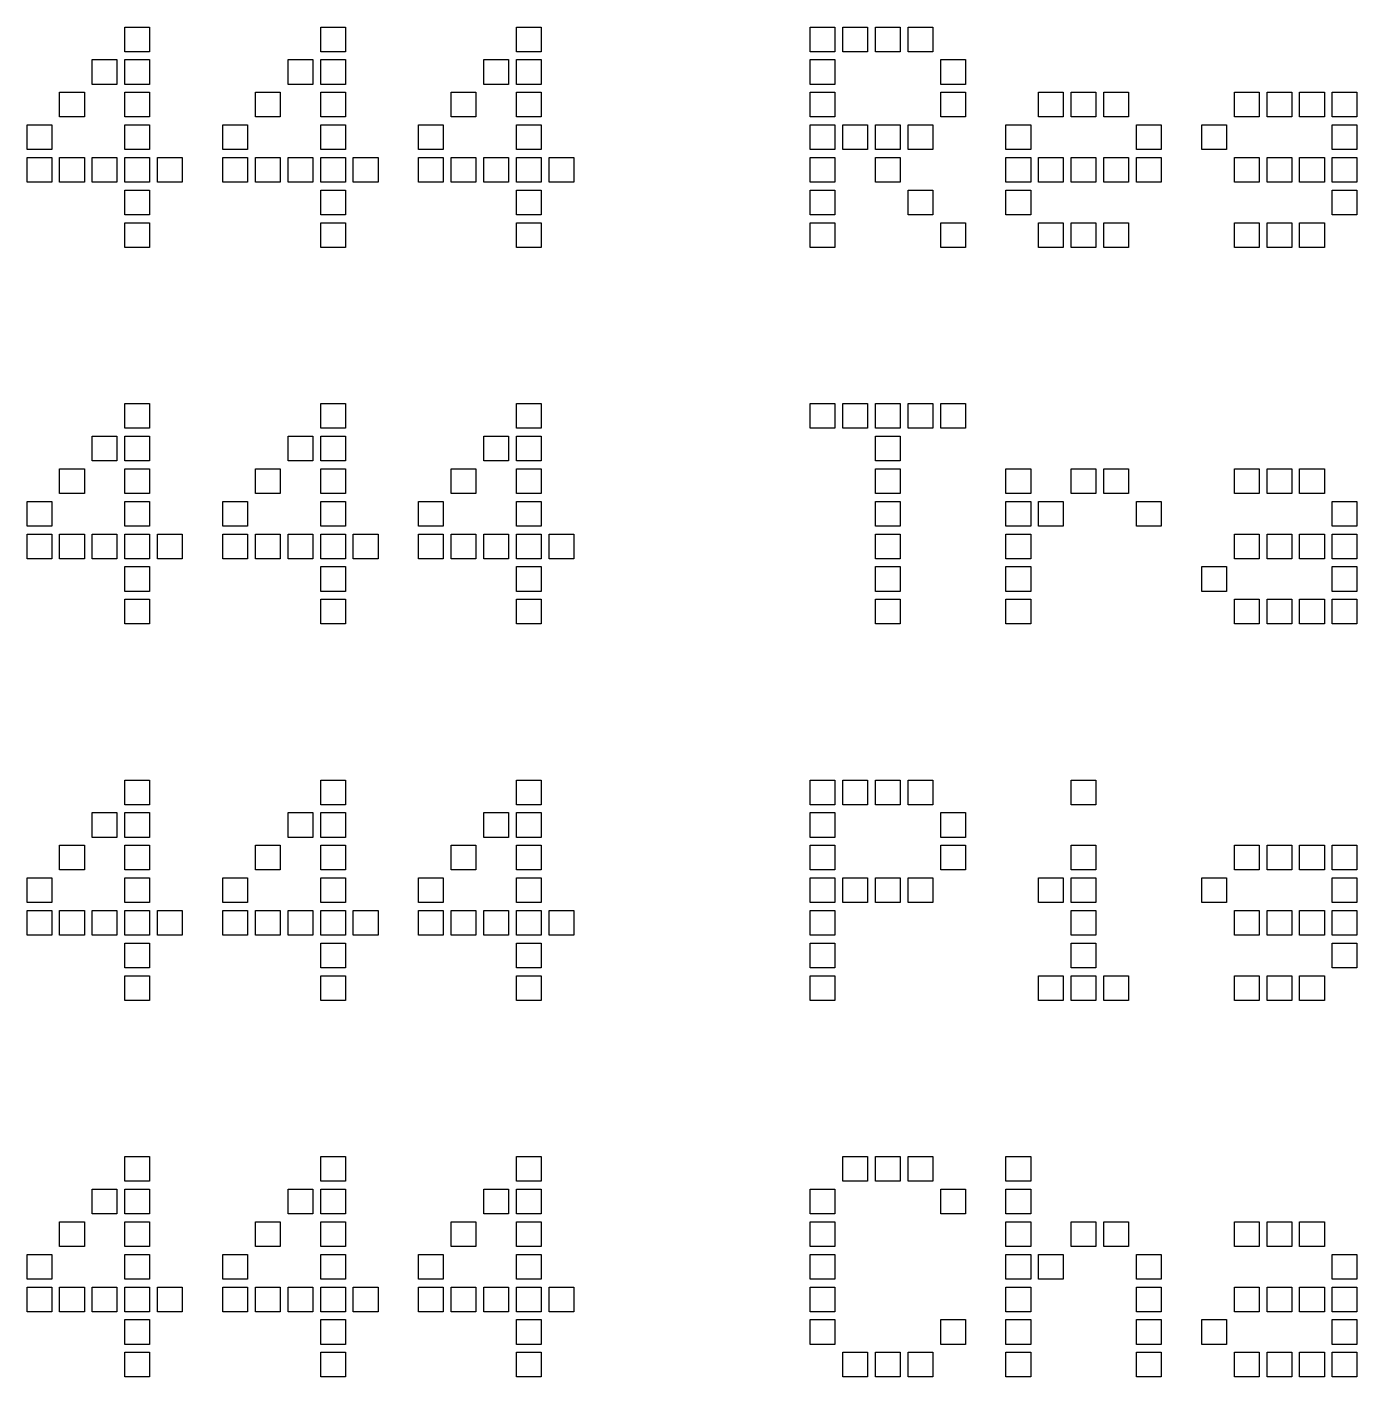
# Model space of a CAD drawing. Extents: x -7 to 861, y 30 to 246.
# Drawn here: x -7.5 to 204.9, y 30.4 to 246 of the extents above; entities that cross this region are included whole.
import ezdxf

# ---------------------------------------------------------------- set-up
doc = ezdxf.new("R2010")
doc.units = 0

msp = doc.modelspace()

# ---------------------------------------------------------------- linework, layer by layer
at = {"layer": 'Layer 1', "color": 7}
for points in [[(8.173031, 242.100856), (8.173031, 246.049652), (12.121812, 246.049652), (12.121812, 242.100856), (8.173031, 242.100856)], [(39.437629, 242.100856), (39.437629, 246.049652), (43.38641, 246.049652), (43.38641, 242.100856), (39.437629, 242.100856)], [(70.70224, 242.100856), (70.70224, 246.049652), (74.651021, 246.049652), (74.651021, 242.100856), (70.70224, 242.100856)], [(117.599143, 242.100856), (117.599143, 246.049652), (121.547924, 246.049652), (121.547924, 242.100856), (117.599143, 242.100856)], [(122.809907, 242.100856), (122.809907, 246.049652), (126.758688, 246.049652), (126.758688, 242.100856), (122.809907, 242.100856)], [(128.020671, 242.100856), (128.020671, 246.049652), (131.969466, 246.049652), (131.969466, 242.100856), (128.020671, 242.100856)], [(133.231449, 242.100856), (133.231449, 246.049652), (137.18023, 246.049652), (137.18023, 242.100856), (133.231449, 242.100856)], [(2.962253, 236.890093), (2.962253, 240.838873), (6.911048, 240.838873), (6.911048, 236.890093), (2.962253, 236.890093)], [(8.173031, 236.890093), (8.173031, 240.838873), (12.121812, 240.838873), (12.121812, 236.890093), (8.173031, 236.890093)], [(34.226865, 236.890093), (34.226865, 240.838873), (38.175646, 240.838873), (38.175646, 236.890093), (34.226865, 236.890093)], [(39.437629, 236.890093), (39.437629, 240.838873), (43.38641, 240.838873), (43.38641, 236.890093), (39.437629, 236.890093)], [(65.491462, 236.890093), (65.491462, 240.838873), (69.440257, 240.838873), (69.440257, 236.890093), (65.491462, 236.890093)], [(70.70224, 236.890093), (70.70224, 240.838873), (74.651021, 240.838873), (74.651021, 236.890093), (70.70224, 236.890093)], [(117.599143, 236.890093), (117.599143, 240.838873), (121.547924, 240.838873), (121.547924, 236.890093), (117.599143, 236.890093)], [(138.442213, 236.890093), (138.442213, 240.838873), (142.390994, 240.838873), (142.390994, 236.890093), (138.442213, 236.890093)], [(-2.248511, 231.679329), (-2.248511, 235.62811), (1.70027, 235.62811), (1.70027, 231.679329), (-2.248511, 231.679329)], [(8.173031, 231.679329), (8.173031, 235.62811), (12.121812, 235.62811), (12.121812, 231.679329), (8.173031, 231.679329)], [(29.016101, 231.679329), (29.016101, 235.62811), (32.964882, 235.62811), (32.964882, 231.679329), (29.016101, 231.679329)], [(39.437629, 231.679329), (39.437629, 235.62811), (43.38641, 235.62811), (43.38641, 231.679329), (39.437629, 231.679329)], [(60.280698, 231.679329), (60.280698, 235.62811), (64.229479, 235.62811), (64.229479, 231.679329), (60.280698, 231.679329)], [(70.70224, 231.679329), (70.70224, 235.62811), (74.651021, 235.62811), (74.651021, 231.679329), (70.70224, 231.679329)], [(117.599143, 231.679329), (117.599143, 235.62811), (121.547924, 235.62811), (121.547924, 231.679329), (117.599143, 231.679329)], [(138.442213, 231.679329), (138.442213, 235.62811), (142.390994, 235.62811), (142.390994, 231.679329), (138.442213, 231.679329)], [(154.074519, 231.679329), (154.074519, 235.62811), (158.0233, 235.62811), (158.0233, 231.679329), (154.074519, 231.679329)], [(159.285283, 231.679329), (159.285283, 235.62811), (163.234064, 235.62811), (163.234064, 231.679329), (159.285283, 231.679329)], [(164.496047, 231.679329), (164.496047, 235.62811), (168.444842, 235.62811), (168.444842, 231.679329), (164.496047, 231.679329)], [(185.339116, 231.679329), (185.339116, 235.62811), (189.287897, 235.62811), (189.287897, 231.679329), (185.339116, 231.679329)], [(190.54988, 231.679329), (190.54988, 235.62811), (194.498661, 235.62811), (194.498661, 231.679329), (190.54988, 231.679329)], [(195.760644, 231.679329), (195.760644, 235.62811), (199.709439, 235.62811), (199.709439, 231.679329), (195.760644, 231.679329)], [(200.971422, 231.679329), (200.971422, 235.62811), (204.920203, 235.62811), (204.920203, 231.679329), (200.971422, 231.679329)], [(-7.459274, 226.468565), (-7.459274, 230.417346), (-3.510494, 230.417346), (-3.510494, 226.468565), (-7.459274, 226.468565)], [(8.173031, 226.468565), (8.173031, 230.417346), (12.121812, 230.417346), (12.121812, 226.468565), (8.173031, 226.468565)], [(23.805323, 226.468565), (23.805323, 230.417346), (27.754118, 230.417346), (27.754118, 226.468565), (23.805323, 226.468565)], [(39.437629, 226.468565), (39.437629, 230.417346), (43.38641, 230.417346), (43.38641, 226.468565), (39.437629, 226.468565)], [(55.069934, 226.468565), (55.069934, 230.417346), (59.018715, 230.417346), (59.018715, 226.468565), (55.069934, 226.468565)], [(70.70224, 226.468565), (70.70224, 230.417346), (74.651021, 230.417346), (74.651021, 226.468565), (70.70224, 226.468565)], [(117.599143, 226.468565), (117.599143, 230.417346), (121.547924, 230.417346), (121.547924, 226.468565), (117.599143, 226.468565)], [(122.809907, 226.468565), (122.809907, 230.417346), (126.758688, 230.417346), (126.758688, 226.468565), (122.809907, 226.468565)], [(128.020671, 226.468565), (128.020671, 230.417346), (131.969466, 230.417346), (131.969466, 226.468565), (128.020671, 226.468565)], [(133.231449, 226.468565), (133.231449, 230.417346), (137.18023, 230.417346), (137.18023, 226.468565), (133.231449, 226.468565)], [(148.863755, 226.468565), (148.863755, 230.417346), (152.812536, 230.417346), (152.812536, 226.468565), (148.863755, 226.468565)], [(169.706825, 226.468565), (169.706825, 230.417346), (173.655606, 230.417346), (173.655606, 226.468565), (169.706825, 226.468565)], [(180.128352, 226.468565), (180.128352, 230.417346), (184.077133, 230.417346), (184.077133, 226.468565), (180.128352, 226.468565)], [(200.971422, 226.468565), (200.971422, 230.417346), (204.920203, 230.417346), (204.920203, 226.468565), (200.971422, 226.468565)], [(-7.459274, 221.257787), (-7.459274, 225.206582), (-3.510494, 225.206582), (-3.510494, 221.257787), (-7.459274, 221.257787)], [(-2.248511, 221.257787), (-2.248511, 225.206582), (1.70027, 225.206582), (1.70027, 221.257787), (-2.248511, 221.257787)], [(2.962253, 221.257787), (2.962253, 225.206582), (6.911048, 225.206582), (6.911048, 221.257787), (2.962253, 221.257787)], [(8.173031, 221.257787), (8.173031, 225.206582), (12.121812, 225.206582), (12.121812, 221.257787), (8.173031, 221.257787)], [(13.383795, 221.257787), (13.383795, 225.206582), (17.332576, 225.206582), (17.332576, 221.257787), (13.383795, 221.257787)], [(23.805323, 221.257787), (23.805323, 225.206582), (27.754118, 225.206582), (27.754118, 221.257787), (23.805323, 221.257787)], [(29.016101, 221.257787), (29.016101, 225.206582), (32.964882, 225.206582), (32.964882, 221.257787), (29.016101, 221.257787)], [(34.226865, 221.257787), (34.226865, 225.206582), (38.175646, 225.206582), (38.175646, 221.257787), (34.226865, 221.257787)], [(39.437629, 221.257787), (39.437629, 225.206582), (43.38641, 225.206582), (43.38641, 221.257787), (39.437629, 221.257787)], [(44.648393, 221.257787), (44.648393, 225.206582), (48.597188, 225.206582), (48.597188, 221.257787), (44.648393, 221.257787)], [(55.069934, 221.257787), (55.069934, 225.206582), (59.018715, 225.206582), (59.018715, 221.257787), (55.069934, 221.257787)], [(60.280698, 221.257787), (60.280698, 225.206582), (64.229479, 225.206582), (64.229479, 221.257787), (60.280698, 221.257787)], [(65.491462, 221.257787), (65.491462, 225.206582), (69.440257, 225.206582), (69.440257, 221.257787), (65.491462, 221.257787)], [(70.70224, 221.257787), (70.70224, 225.206582), (74.651021, 225.206582), (74.651021, 221.257787), (70.70224, 221.257787)], [(75.913004, 221.257787), (75.913004, 225.206582), (79.861785, 225.206582), (79.861785, 221.257787), (75.913004, 221.257787)], [(117.599143, 221.257787), (117.599143, 225.206582), (121.547924, 225.206582), (121.547924, 221.257787), (117.599143, 221.257787)], [(128.020671, 221.257787), (128.020671, 225.206582), (131.969466, 225.206582), (131.969466, 221.257787), (128.020671, 221.257787)], [(148.863755, 221.257787), (148.863755, 225.206582), (152.812536, 225.206582), (152.812536, 221.257787), (148.863755, 221.257787)], [(154.074519, 221.257787), (154.074519, 225.206582), (158.0233, 225.206582), (158.0233, 221.257787), (154.074519, 221.257787)], [(159.285283, 221.257787), (159.285283, 225.206582), (163.234064, 225.206582), (163.234064, 221.257787), (159.285283, 221.257787)], [(164.496047, 221.257787), (164.496047, 225.206582), (168.444842, 225.206582), (168.444842, 221.257787), (164.496047, 221.257787)], [(169.706825, 221.257787), (169.706825, 225.206582), (173.655606, 225.206582), (173.655606, 221.257787), (169.706825, 221.257787)], [(185.339116, 221.257787), (185.339116, 225.206582), (189.287897, 225.206582), (189.287897, 221.257787), (185.339116, 221.257787)], [(190.54988, 221.257787), (190.54988, 225.206582), (194.498661, 225.206582), (194.498661, 221.257787), (190.54988, 221.257787)], [(195.760644, 221.257787), (195.760644, 225.206582), (199.709439, 225.206582), (199.709439, 221.257787), (195.760644, 221.257787)], [(200.971422, 221.257787), (200.971422, 225.206582), (204.920203, 225.206582), (204.920203, 221.257787), (200.971422, 221.257787)], [(8.173031, 216.047023), (8.173031, 219.995804), (12.121812, 219.995804), (12.121812, 216.047023), (8.173031, 216.047023)], [(39.437629, 216.047023), (39.437629, 219.995804), (43.38641, 219.995804), (43.38641, 216.047023), (39.437629, 216.047023)], [(70.70224, 216.047023), (70.70224, 219.995804), (74.651021, 219.995804), (74.651021, 216.047023), (70.70224, 216.047023)], [(117.599143, 216.047023), (117.599143, 219.995804), (121.547924, 219.995804), (121.547924, 216.047023), (117.599143, 216.047023)], [(133.231449, 216.047023), (133.231449, 219.995804), (137.18023, 219.995804), (137.18023, 216.047023), (133.231449, 216.047023)], [(148.863755, 216.047023), (148.863755, 219.995804), (152.812536, 219.995804), (152.812536, 216.047023), (148.863755, 216.047023)], [(200.971422, 216.047023), (200.971422, 219.995804), (204.920203, 219.995804), (204.920203, 216.047023), (200.971422, 216.047023)], [(8.173031, 210.836259), (8.173031, 214.78504), (12.121812, 214.78504), (12.121812, 210.836259), (8.173031, 210.836259)], [(39.437629, 210.836259), (39.437629, 214.78504), (43.38641, 214.78504), (43.38641, 210.836259), (39.437629, 210.836259)], [(70.70224, 210.836259), (70.70224, 214.78504), (74.651021, 214.78504), (74.651021, 210.836259), (70.70224, 210.836259)], [(117.599143, 210.836259), (117.599143, 214.78504), (121.547924, 214.78504), (121.547924, 210.836259), (117.599143, 210.836259)], [(138.442213, 210.836259), (138.442213, 214.78504), (142.390994, 214.78504), (142.390994, 210.836259), (138.442213, 210.836259)], [(154.074519, 210.836259), (154.074519, 214.78504), (158.0233, 214.78504), (158.0233, 210.836259), (154.074519, 210.836259)], [(159.285283, 210.836259), (159.285283, 214.78504), (163.234064, 214.78504), (163.234064, 210.836259), (159.285283, 210.836259)], [(164.496047, 210.836259), (164.496047, 214.78504), (168.444842, 214.78504), (168.444842, 210.836259), (164.496047, 210.836259)], [(185.339116, 210.836259), (185.339116, 214.78504), (189.287897, 214.78504), (189.287897, 210.836259), (185.339116, 210.836259)], [(190.54988, 210.836259), (190.54988, 214.78504), (194.498661, 214.78504), (194.498661, 210.836259), (190.54988, 210.836259)], [(195.760644, 210.836259), (195.760644, 214.78504), (199.709439, 214.78504), (199.709439, 210.836259), (195.760644, 210.836259)], [(8.173031, 181.96875), (8.173031, 185.917531), (12.121812, 185.917531), (12.121812, 181.96875), (8.173031, 181.96875)], [(39.437629, 181.96875), (39.437629, 185.917531), (43.38641, 185.917531), (43.38641, 181.96875), (39.437629, 181.96875)], [(70.70224, 181.96875), (70.70224, 185.917531), (74.651021, 185.917531), (74.651021, 181.96875), (70.70224, 181.96875)], [(117.599143, 181.96875), (117.599143, 185.917531), (121.547924, 185.917531), (121.547924, 181.96875), (117.599143, 181.96875)], [(122.809907, 181.96875), (122.809907, 185.917531), (126.758688, 185.917531), (126.758688, 181.96875), (122.809907, 181.96875)], [(128.020671, 181.96875), (128.020671, 185.917531), (131.969466, 185.917531), (131.969466, 181.96875), (128.020671, 181.96875)], [(133.231449, 181.96875), (133.231449, 185.917531), (137.18023, 185.917531), (137.18023, 181.96875), (133.231449, 181.96875)], [(138.442213, 181.96875), (138.442213, 185.917531), (142.390994, 185.917531), (142.390994, 181.96875), (138.442213, 181.96875)], [(2.962253, 176.757972), (2.962253, 180.706767), (6.911048, 180.706767), (6.911048, 176.757972), (2.962253, 176.757972)], [(8.173031, 176.757972), (8.173031, 180.706767), (12.121812, 180.706767), (12.121812, 176.757972), (8.173031, 176.757972)], [(34.226865, 176.757972), (34.226865, 180.706767), (38.175646, 180.706767), (38.175646, 176.757972), (34.226865, 176.757972)], [(39.437629, 176.757972), (39.437629, 180.706767), (43.38641, 180.706767), (43.38641, 176.757972), (39.437629, 176.757972)], [(65.491462, 176.757972), (65.491462, 180.706767), (69.440257, 180.706767), (69.440257, 176.757972), (65.491462, 176.757972)], [(70.70224, 176.757972), (70.70224, 180.706767), (74.651021, 180.706767), (74.651021, 176.757972), (70.70224, 176.757972)], [(128.020671, 176.757972), (128.020671, 180.706767), (131.969466, 180.706767), (131.969466, 176.757972), (128.020671, 176.757972)], [(-2.248511, 171.547208), (-2.248511, 175.495989), (1.70027, 175.495989), (1.70027, 171.547208), (-2.248511, 171.547208)], [(8.173031, 171.547208), (8.173031, 175.495989), (12.121812, 175.495989), (12.121812, 171.547208), (8.173031, 171.547208)], [(29.016101, 171.547208), (29.016101, 175.495989), (32.964882, 175.495989), (32.964882, 171.547208), (29.016101, 171.547208)], [(39.437629, 171.547208), (39.437629, 175.495989), (43.38641, 175.495989), (43.38641, 171.547208), (39.437629, 171.547208)], [(60.280698, 171.547208), (60.280698, 175.495989), (64.229479, 175.495989), (64.229479, 171.547208), (60.280698, 171.547208)], [(70.70224, 171.547208), (70.70224, 175.495989), (74.651021, 175.495989), (74.651021, 171.547208), (70.70224, 171.547208)], [(128.020671, 171.547208), (128.020671, 175.495989), (131.969466, 175.495989), (131.969466, 171.547208), (128.020671, 171.547208)], [(148.863755, 171.547208), (148.863755, 175.495989), (152.812536, 175.495989), (152.812536, 171.547208), (148.863755, 171.547208)], [(159.285283, 171.547208), (159.285283, 175.495989), (163.234064, 175.495989), (163.234064, 171.547208), (159.285283, 171.547208)], [(164.496047, 171.547208), (164.496047, 175.495989), (168.444842, 175.495989), (168.444842, 171.547208), (164.496047, 171.547208)], [(185.339116, 171.547208), (185.339116, 175.495989), (189.287897, 175.495989), (189.287897, 171.547208), (185.339116, 171.547208)], [(190.54988, 171.547208), (190.54988, 175.495989), (194.498661, 175.495989), (194.498661, 171.547208), (190.54988, 171.547208)], [(195.760644, 171.547208), (195.760644, 175.495989), (199.709439, 175.495989), (199.709439, 171.547208), (195.760644, 171.547208)], [(-7.459274, 166.336444), (-7.459274, 170.285225), (-3.510494, 170.285225), (-3.510494, 166.336444), (-7.459274, 166.336444)], [(8.173031, 166.336444), (8.173031, 170.285225), (12.121812, 170.285225), (12.121812, 166.336444), (8.173031, 166.336444)], [(23.805323, 166.336444), (23.805323, 170.285225), (27.754118, 170.285225), (27.754118, 166.336444), (23.805323, 166.336444)], [(39.437629, 166.336444), (39.437629, 170.285225), (43.38641, 170.285225), (43.38641, 166.336444), (39.437629, 166.336444)], [(55.069934, 166.336444), (55.069934, 170.285225), (59.018715, 170.285225), (59.018715, 166.336444), (55.069934, 166.336444)], [(70.70224, 166.336444), (70.70224, 170.285225), (74.651021, 170.285225), (74.651021, 166.336444), (70.70224, 166.336444)], [(128.020671, 166.336444), (128.020671, 170.285225), (131.969466, 170.285225), (131.969466, 166.336444), (128.020671, 166.336444)], [(148.863755, 166.336444), (148.863755, 170.285225), (152.812536, 170.285225), (152.812536, 166.336444), (148.863755, 166.336444)], [(154.074519, 166.336444), (154.074519, 170.285225), (158.0233, 170.285225), (158.0233, 166.336444), (154.074519, 166.336444)], [(169.706825, 166.336444), (169.706825, 170.285225), (173.655606, 170.285225), (173.655606, 166.336444), (169.706825, 166.336444)], [(200.971422, 166.336444), (200.971422, 170.285225), (204.920203, 170.285225), (204.920203, 166.336444), (200.971422, 166.336444)], [(-7.459274, 161.12568), (-7.459274, 165.074461), (-3.510494, 165.074461), (-3.510494, 161.12568), (-7.459274, 161.12568)], [(-2.248511, 161.12568), (-2.248511, 165.074461), (1.70027, 165.074461), (1.70027, 161.12568), (-2.248511, 161.12568)], [(2.962253, 161.12568), (2.962253, 165.074461), (6.911048, 165.074461), (6.911048, 161.12568), (2.962253, 161.12568)], [(8.173031, 161.12568), (8.173031, 165.074461), (12.121812, 165.074461), (12.121812, 161.12568), (8.173031, 161.12568)], [(13.383795, 161.12568), (13.383795, 165.074461), (17.332576, 165.074461), (17.332576, 161.12568), (13.383795, 161.12568)], [(23.805323, 161.12568), (23.805323, 165.074461), (27.754118, 165.074461), (27.754118, 161.12568), (23.805323, 161.12568)], [(29.016101, 161.12568), (29.016101, 165.074461), (32.964882, 165.074461), (32.964882, 161.12568), (29.016101, 161.12568)], [(34.226865, 161.12568), (34.226865, 165.074461), (38.175646, 165.074461), (38.175646, 161.12568), (34.226865, 161.12568)], [(39.437629, 161.12568), (39.437629, 165.074461), (43.38641, 165.074461), (43.38641, 161.12568), (39.437629, 161.12568)], [(44.648393, 161.12568), (44.648393, 165.074461), (48.597188, 165.074461), (48.597188, 161.12568), (44.648393, 161.12568)], [(55.069934, 161.12568), (55.069934, 165.074461), (59.018715, 165.074461), (59.018715, 161.12568), (55.069934, 161.12568)], [(60.280698, 161.12568), (60.280698, 165.074461), (64.229479, 165.074461), (64.229479, 161.12568), (60.280698, 161.12568)], [(65.491462, 161.12568), (65.491462, 165.074461), (69.440257, 165.074461), (69.440257, 161.12568), (65.491462, 161.12568)], [(70.70224, 161.12568), (70.70224, 165.074461), (74.651021, 165.074461), (74.651021, 161.12568), (70.70224, 161.12568)], [(75.913004, 161.12568), (75.913004, 165.074461), (79.861785, 165.074461), (79.861785, 161.12568), (75.913004, 161.12568)], [(128.020671, 161.12568), (128.020671, 165.074461), (131.969466, 165.074461), (131.969466, 161.12568), (128.020671, 161.12568)], [(148.863755, 161.12568), (148.863755, 165.074461), (152.812536, 165.074461), (152.812536, 161.12568), (148.863755, 161.12568)], [(185.339116, 161.12568), (185.339116, 165.074461), (189.287897, 165.074461), (189.287897, 161.12568), (185.339116, 161.12568)], [(190.54988, 161.12568), (190.54988, 165.074461), (194.498661, 165.074461), (194.498661, 161.12568), (190.54988, 161.12568)], [(195.760644, 161.12568), (195.760644, 165.074461), (199.709439, 165.074461), (199.709439, 161.12568), (195.760644, 161.12568)], [(200.971422, 161.12568), (200.971422, 165.074461), (204.920203, 165.074461), (204.920203, 161.12568), (200.971422, 161.12568)], [(8.173031, 155.914902), (8.173031, 159.863697), (12.121812, 159.863697), (12.121812, 155.914902), (8.173031, 155.914902)], [(39.437629, 155.914902), (39.437629, 159.863697), (43.38641, 159.863697), (43.38641, 155.914902), (39.437629, 155.914902)], [(70.70224, 155.914902), (70.70224, 159.863697), (74.651021, 159.863697), (74.651021, 155.914902), (70.70224, 155.914902)], [(128.020671, 155.914902), (128.020671, 159.863697), (131.969466, 159.863697), (131.969466, 155.914902), (128.020671, 155.914902)], [(148.863755, 155.914902), (148.863755, 159.863697), (152.812536, 159.863697), (152.812536, 155.914902), (148.863755, 155.914902)], [(180.128352, 155.914902), (180.128352, 159.863697), (184.077133, 159.863697), (184.077133, 155.914902), (180.128352, 155.914902)], [(200.971422, 155.914902), (200.971422, 159.863697), (204.920203, 159.863697), (204.920203, 155.914902), (200.971422, 155.914902)], [(8.173031, 150.704139), (8.173031, 154.652919), (12.121812, 154.652919), (12.121812, 150.704139), (8.173031, 150.704139)], [(39.437629, 150.704139), (39.437629, 154.652919), (43.38641, 154.652919), (43.38641, 150.704139), (39.437629, 150.704139)], [(70.70224, 150.704139), (70.70224, 154.652919), (74.651021, 154.652919), (74.651021, 150.704139), (70.70224, 150.704139)], [(128.020671, 150.704139), (128.020671, 154.652919), (131.969466, 154.652919), (131.969466, 150.704139), (128.020671, 150.704139)], [(148.863755, 150.704139), (148.863755, 154.652919), (152.812536, 154.652919), (152.812536, 150.704139), (148.863755, 150.704139)], [(185.339116, 150.704139), (185.339116, 154.652919), (189.287897, 154.652919), (189.287897, 150.704139), (185.339116, 150.704139)], [(190.54988, 150.704139), (190.54988, 154.652919), (194.498661, 154.652919), (194.498661, 150.704139), (190.54988, 150.704139)], [(195.760644, 150.704139), (195.760644, 154.652919), (199.709439, 154.652919), (199.709439, 150.704139), (195.760644, 150.704139)], [(200.971422, 150.704139), (200.971422, 154.652919), (204.920203, 154.652919), (204.920203, 150.704139), (200.971422, 150.704139)], [(8.173031, 121.83663), (8.173031, 125.78541), (12.121812, 125.78541), (12.121812, 121.83663), (8.173031, 121.83663)], [(39.437629, 121.83663), (39.437629, 125.78541), (43.38641, 125.78541), (43.38641, 121.83663), (39.437629, 121.83663)], [(70.70224, 121.83663), (70.70224, 125.78541), (74.651021, 125.78541), (74.651021, 121.83663), (70.70224, 121.83663)], [(117.599143, 121.83663), (117.599143, 125.78541), (121.547924, 125.78541), (121.547924, 121.83663), (117.599143, 121.83663)], [(122.809907, 121.83663), (122.809907, 125.78541), (126.758688, 125.78541), (126.758688, 121.83663), (122.809907, 121.83663)], [(128.020671, 121.83663), (128.020671, 125.78541), (131.969466, 125.78541), (131.969466, 121.83663), (128.020671, 121.83663)], [(133.231449, 121.83663), (133.231449, 125.78541), (137.18023, 125.78541), (137.18023, 121.83663), (133.231449, 121.83663)], [(159.285283, 121.83663), (159.285283, 125.78541), (163.234064, 125.78541), (163.234064, 121.83663), (159.285283, 121.83663)], [(2.962253, 116.625861), (2.962253, 120.574647), (6.911048, 120.574647), (6.911048, 116.625861), (2.962253, 116.625861)], [(8.173031, 116.625861), (8.173031, 120.574647), (12.121812, 120.574647), (12.121812, 116.625861), (8.173031, 116.625861)], [(34.226865, 116.625861), (34.226865, 120.574647), (38.175646, 120.574647), (38.175646, 116.625861), (34.226865, 116.625861)], [(39.437629, 116.625861), (39.437629, 120.574647), (43.38641, 120.574647), (43.38641, 116.625861), (39.437629, 116.625861)], [(65.491462, 116.625861), (65.491462, 120.574647), (69.440257, 120.574647), (69.440257, 116.625861), (65.491462, 116.625861)], [(70.70224, 116.625861), (70.70224, 120.574647), (74.651021, 120.574647), (74.651021, 116.625861), (70.70224, 116.625861)], [(117.599143, 116.625861), (117.599143, 120.574647), (121.547924, 120.574647), (121.547924, 116.625861), (117.599143, 116.625861)], [(138.442213, 116.625861), (138.442213, 120.574647), (142.390994, 120.574647), (142.390994, 116.625861), (138.442213, 116.625861)], [(-2.248511, 111.415095), (-2.248511, 115.363878), (1.70027, 115.363878), (1.70027, 111.415095), (-2.248511, 111.415095)], [(8.173031, 111.415095), (8.173031, 115.363878), (12.121812, 115.363878), (12.121812, 111.415095), (8.173031, 111.415095)], [(29.016101, 111.415095), (29.016101, 115.363878), (32.964882, 115.363878), (32.964882, 111.415095), (29.016101, 111.415095)], [(39.437629, 111.415095), (39.437629, 115.363878), (43.38641, 115.363878), (43.38641, 111.415095), (39.437629, 111.415095)], [(60.280698, 111.415095), (60.280698, 115.363878), (64.229479, 115.363878), (64.229479, 111.415095), (60.280698, 111.415095)], [(70.70224, 111.415095), (70.70224, 115.363878), (74.651021, 115.363878), (74.651021, 111.415095), (70.70224, 111.415095)], [(117.599143, 111.415095), (117.599143, 115.363878), (121.547924, 115.363878), (121.547924, 111.415095), (117.599143, 111.415095)], [(138.442213, 111.415095), (138.442213, 115.363878), (142.390994, 115.363878), (142.390994, 111.415095), (138.442213, 111.415095)], [(159.285283, 111.415095), (159.285283, 115.363878), (163.234064, 115.363878), (163.234064, 111.415095), (159.285283, 111.415095)], [(185.339116, 111.415095), (185.339116, 115.363878), (189.287897, 115.363878), (189.287897, 111.415095), (185.339116, 111.415095)], [(190.54988, 111.415095), (190.54988, 115.363878), (194.498661, 115.363878), (194.498661, 111.415095), (190.54988, 111.415095)], [(195.760644, 111.415095), (195.760644, 115.363878), (199.709439, 115.363878), (199.709439, 111.415095), (195.760644, 111.415095)], [(200.971422, 111.415095), (200.971422, 115.363878), (204.920203, 115.363878), (204.920203, 111.415095), (200.971422, 111.415095)], [(-7.459274, 106.204327), (-7.459274, 110.153112), (-3.510494, 110.153112), (-3.510494, 106.204327), (-7.459274, 106.204327)], [(8.173031, 106.204327), (8.173031, 110.153112), (12.121812, 110.153112), (12.121812, 106.204327), (8.173031, 106.204327)], [(23.805323, 106.204327), (23.805323, 110.153112), (27.754118, 110.153112), (27.754118, 106.204327), (23.805323, 106.204327)], [(39.437629, 106.204327), (39.437629, 110.153112), (43.38641, 110.153112), (43.38641, 106.204327), (39.437629, 106.204327)], [(55.069934, 106.204327), (55.069934, 110.153112), (59.018715, 110.153112), (59.018715, 106.204327), (55.069934, 106.204327)], [(70.70224, 106.204327), (70.70224, 110.153112), (74.651021, 110.153112), (74.651021, 106.204327), (70.70224, 106.204327)], [(117.599143, 106.204327), (117.599143, 110.153112), (121.547924, 110.153112), (121.547924, 106.204327), (117.599143, 106.204327)], [(122.809907, 106.204327), (122.809907, 110.153112), (126.758688, 110.153112), (126.758688, 106.204327), (122.809907, 106.204327)], [(128.020671, 106.204327), (128.020671, 110.153112), (131.969466, 110.153112), (131.969466, 106.204327), (128.020671, 106.204327)], [(133.231449, 106.204327), (133.231449, 110.153112), (137.18023, 110.153112), (137.18023, 106.204327), (133.231449, 106.204327)], [(154.074519, 106.204327), (154.074519, 110.153112), (158.0233, 110.153112), (158.0233, 106.204327), (154.074519, 106.204327)], [(159.285283, 106.204327), (159.285283, 110.153112), (163.234064, 110.153112), (163.234064, 106.204327), (159.285283, 106.204327)], [(180.128352, 106.204327), (180.128352, 110.153112), (184.077133, 110.153112), (184.077133, 106.204327), (180.128352, 106.204327)], [(200.971422, 106.204327), (200.971422, 110.153112), (204.920203, 110.153112), (204.920203, 106.204327), (200.971422, 106.204327)], [(-7.459274, 100.99356), (-7.459274, 104.942344), (-3.510494, 104.942344), (-3.510494, 100.99356), (-7.459274, 100.99356)], [(-2.248511, 100.99356), (-2.248511, 104.942344), (1.70027, 104.942344), (1.70027, 100.99356), (-2.248511, 100.99356)], [(2.962253, 100.99356), (2.962253, 104.942344), (6.911048, 104.942344), (6.911048, 100.99356), (2.962253, 100.99356)], [(8.173031, 100.99356), (8.173031, 104.942344), (12.121812, 104.942344), (12.121812, 100.99356), (8.173031, 100.99356)], [(13.383795, 100.99356), (13.383795, 104.942344), (17.332576, 104.942344), (17.332576, 100.99356), (13.383795, 100.99356)], [(23.805323, 100.99356), (23.805323, 104.942344), (27.754118, 104.942344), (27.754118, 100.99356), (23.805323, 100.99356)], [(29.016101, 100.99356), (29.016101, 104.942344), (32.964882, 104.942344), (32.964882, 100.99356), (29.016101, 100.99356)], [(34.226865, 100.99356), (34.226865, 104.942344), (38.175646, 104.942344), (38.175646, 100.99356), (34.226865, 100.99356)], [(39.437629, 100.99356), (39.437629, 104.942344), (43.38641, 104.942344), (43.38641, 100.99356), (39.437629, 100.99356)], [(44.648393, 100.99356), (44.648393, 104.942344), (48.597188, 104.942344), (48.597188, 100.99356), (44.648393, 100.99356)], [(55.069934, 100.99356), (55.069934, 104.942344), (59.018715, 104.942344), (59.018715, 100.99356), (55.069934, 100.99356)], [(60.280698, 100.99356), (60.280698, 104.942344), (64.229479, 104.942344), (64.229479, 100.99356), (60.280698, 100.99356)], [(65.491462, 100.99356), (65.491462, 104.942344), (69.440257, 104.942344), (69.440257, 100.99356), (65.491462, 100.99356)], [(70.70224, 100.99356), (70.70224, 104.942344), (74.651021, 104.942344), (74.651021, 100.99356), (70.70224, 100.99356)], [(75.913004, 100.99356), (75.913004, 104.942344), (79.861785, 104.942344), (79.861785, 100.99356), (75.913004, 100.99356)], [(117.599143, 100.99356), (117.599143, 104.942344), (121.547924, 104.942344), (121.547924, 100.99356), (117.599143, 100.99356)], [(159.285283, 100.99356), (159.285283, 104.942344), (163.234064, 104.942344), (163.234064, 100.99356), (159.285283, 100.99356)], [(185.339116, 100.99356), (185.339116, 104.942344), (189.287897, 104.942344), (189.287897, 100.99356), (185.339116, 100.99356)], [(190.54988, 100.99356), (190.54988, 104.942344), (194.498661, 104.942344), (194.498661, 100.99356), (190.54988, 100.99356)], [(195.760644, 100.99356), (195.760644, 104.942344), (199.709439, 104.942344), (199.709439, 100.99356), (195.760644, 100.99356)], [(200.971422, 100.99356), (200.971422, 104.942344), (204.920203, 104.942344), (204.920203, 100.99356), (200.971422, 100.99356)], [(8.173031, 95.782792), (8.173031, 99.731577), (12.121812, 99.731577), (12.121812, 95.782792), (8.173031, 95.782792)], [(39.437629, 95.782792), (39.437629, 99.731577), (43.38641, 99.731577), (43.38641, 95.782792), (39.437629, 95.782792)], [(70.70224, 95.782792), (70.70224, 99.731577), (74.651021, 99.731577), (74.651021, 95.782792), (70.70224, 95.782792)], [(117.599143, 95.782792), (117.599143, 99.731577), (121.547924, 99.731577), (121.547924, 95.782792), (117.599143, 95.782792)], [(159.285283, 95.782792), (159.285283, 99.731577), (163.234064, 99.731577), (163.234064, 95.782792), (159.285283, 95.782792)], [(200.971422, 95.782792), (200.971422, 99.731577), (204.920203, 99.731577), (204.920203, 95.782792), (200.971422, 95.782792)], [(8.173031, 90.572025), (8.173031, 94.520809), (12.121812, 94.520809), (12.121812, 90.572025), (8.173031, 90.572025)], [(39.437629, 90.572025), (39.437629, 94.520809), (43.38641, 94.520809), (43.38641, 90.572025), (39.437629, 90.572025)], [(70.70224, 90.572025), (70.70224, 94.520809), (74.651021, 94.520809), (74.651021, 90.572025), (70.70224, 90.572025)], [(117.599143, 90.572025), (117.599143, 94.520809), (121.547924, 94.520809), (121.547924, 90.572025), (117.599143, 90.572025)], [(154.074519, 90.572025), (154.074519, 94.520809), (158.0233, 94.520809), (158.0233, 90.572025), (154.074519, 90.572025)], [(159.285283, 90.572025), (159.285283, 94.520809), (163.234064, 94.520809), (163.234064, 90.572025), (159.285283, 90.572025)], [(164.496047, 90.572025), (164.496047, 94.520809), (168.444842, 94.520809), (168.444842, 90.572025), (164.496047, 90.572025)], [(185.339116, 90.572025), (185.339116, 94.520809), (189.287897, 94.520809), (189.287897, 90.572025), (185.339116, 90.572025)], [(190.54988, 90.572025), (190.54988, 94.520809), (194.498661, 94.520809), (194.498661, 90.572025), (190.54988, 90.572025)], [(195.760644, 90.572025), (195.760644, 94.520809), (199.709439, 94.520809), (199.709439, 90.572025), (195.760644, 90.572025)], [(8.173031, 61.704513), (8.173031, 65.653298), (12.121812, 65.653298), (12.121812, 61.704513), (8.173031, 61.704513)], [(39.437629, 61.704513), (39.437629, 65.653298), (43.38641, 65.653298), (43.38641, 61.704513), (39.437629, 61.704513)], [(70.70224, 61.704513), (70.70224, 65.653298), (74.651021, 65.653298), (74.651021, 61.704513), (70.70224, 61.704513)], [(122.809907, 61.704513), (122.809907, 65.653298), (126.758688, 65.653298), (126.758688, 61.704513), (122.809907, 61.704513)], [(128.020671, 61.704513), (128.020671, 65.653298), (131.969466, 65.653298), (131.969466, 61.704513), (128.020671, 61.704513)], [(133.231449, 61.704513), (133.231449, 65.653298), (137.18023, 65.653298), (137.18023, 61.704513), (133.231449, 61.704513)], [(148.863755, 61.704513), (148.863755, 65.653298), (152.812536, 65.653298), (152.812536, 61.704513), (148.863755, 61.704513)], [(2.962253, 56.493745), (2.962253, 60.44253), (6.911048, 60.44253), (6.911048, 56.493745), (2.962253, 56.493745)], [(8.173031, 56.493745), (8.173031, 60.44253), (12.121812, 60.44253), (12.121812, 56.493745), (8.173031, 56.493745)], [(34.226865, 56.493745), (34.226865, 60.44253), (38.175646, 60.44253), (38.175646, 56.493745), (34.226865, 56.493745)], [(39.437629, 56.493745), (39.437629, 60.44253), (43.38641, 60.44253), (43.38641, 56.493745), (39.437629, 56.493745)], [(65.491462, 56.493745), (65.491462, 60.44253), (69.440257, 60.44253), (69.440257, 56.493745), (65.491462, 56.493745)], [(70.70224, 56.493745), (70.70224, 60.44253), (74.651021, 60.44253), (74.651021, 56.493745), (70.70224, 56.493745)], [(117.599143, 56.493745), (117.599143, 60.44253), (121.547924, 60.44253), (121.547924, 56.493745), (117.599143, 56.493745)], [(138.442213, 56.493745), (138.442213, 60.44253), (142.390994, 60.44253), (142.390994, 56.493745), (138.442213, 56.493745)], [(148.863755, 56.493745), (148.863755, 60.44253), (152.812536, 60.44253), (152.812536, 56.493745), (148.863755, 56.493745)], [(-2.248511, 51.282978), (-2.248511, 55.231764), (1.70027, 55.231764), (1.70027, 51.282978), (-2.248511, 51.282978)], [(8.173031, 51.282978), (8.173031, 55.231764), (12.121812, 55.231764), (12.121812, 51.282978), (8.173031, 51.282978)], [(29.016101, 51.282978), (29.016101, 55.231764), (32.964882, 55.231764), (32.964882, 51.282978), (29.016101, 51.282978)], [(39.437629, 51.282978), (39.437629, 55.231764), (43.38641, 55.231764), (43.38641, 51.282978), (39.437629, 51.282978)], [(60.280698, 51.282978), (60.280698, 55.231764), (64.229479, 55.231764), (64.229479, 51.282978), (60.280698, 51.282978)], [(70.70224, 51.282978), (70.70224, 55.231764), (74.651021, 55.231764), (74.651021, 51.282978), (70.70224, 51.282978)], [(117.599143, 51.282978), (117.599143, 55.231764), (121.547924, 55.231764), (121.547924, 51.282978), (117.599143, 51.282978)], [(148.863755, 51.282978), (148.863755, 55.231764), (152.812536, 55.231764), (152.812536, 51.282978), (148.863755, 51.282978)], [(159.285283, 51.282978), (159.285283, 55.231764), (163.234064, 55.231764), (163.234064, 51.282978), (159.285283, 51.282978)], [(164.496047, 51.282978), (164.496047, 55.231764), (168.444842, 55.231764), (168.444842, 51.282978), (164.496047, 51.282978)], [(185.339116, 51.282978), (185.339116, 55.231764), (189.287897, 55.231764), (189.287897, 51.282978), (185.339116, 51.282978)], [(190.54988, 51.282978), (190.54988, 55.231764), (194.498661, 55.231764), (194.498661, 51.282978), (190.54988, 51.282978)], [(195.760644, 51.282978), (195.760644, 55.231764), (199.709439, 55.231764), (199.709439, 51.282978), (195.760644, 51.282978)], [(-7.459274, 46.072212), (-7.459274, 50.020995), (-3.510494, 50.020995), (-3.510494, 46.072212), (-7.459274, 46.072212)], [(8.173031, 46.072212), (8.173031, 50.020995), (12.121812, 50.020995), (12.121812, 46.072212), (8.173031, 46.072212)], [(23.805323, 46.072212), (23.805323, 50.020995), (27.754118, 50.020995), (27.754118, 46.072212), (23.805323, 46.072212)], [(39.437629, 46.072212), (39.437629, 50.020995), (43.38641, 50.020995), (43.38641, 46.072212), (39.437629, 46.072212)], [(55.069934, 46.072212), (55.069934, 50.020995), (59.018715, 50.020995), (59.018715, 46.072212), (55.069934, 46.072212)], [(70.70224, 46.072212), (70.70224, 50.020995), (74.651021, 50.020995), (74.651021, 46.072212), (70.70224, 46.072212)], [(117.599143, 46.072212), (117.599143, 50.020995), (121.547924, 50.020995), (121.547924, 46.072212), (117.599143, 46.072212)], [(148.863755, 46.072212), (148.863755, 50.020995), (152.812536, 50.020995), (152.812536, 46.072212), (148.863755, 46.072212)], [(154.074519, 46.072212), (154.074519, 50.020995), (158.0233, 50.020995), (158.0233, 46.072212), (154.074519, 46.072212)], [(169.706825, 46.072212), (169.706825, 50.020995), (173.655606, 50.020995), (173.655606, 46.072212), (169.706825, 46.072212)], [(200.971422, 46.072212), (200.971422, 50.020995), (204.920203, 50.020995), (204.920203, 46.072212), (200.971422, 46.072212)], [(-7.459274, 40.861444), (-7.459274, 44.810229), (-3.510494, 44.810229), (-3.510494, 40.861444), (-7.459274, 40.861444)], [(-2.248511, 40.861444), (-2.248511, 44.810229), (1.70027, 44.810229), (1.70027, 40.861444), (-2.248511, 40.861444)], [(2.962253, 40.861444), (2.962253, 44.810229), (6.911048, 44.810229), (6.911048, 40.861444), (2.962253, 40.861444)], [(8.173031, 40.861444), (8.173031, 44.810229), (12.121812, 44.810229), (12.121812, 40.861444), (8.173031, 40.861444)], [(13.383795, 40.861444), (13.383795, 44.810229), (17.332576, 44.810229), (17.332576, 40.861444), (13.383795, 40.861444)], [(23.805323, 40.861444), (23.805323, 44.810229), (27.754118, 44.810229), (27.754118, 40.861444), (23.805323, 40.861444)], [(29.016101, 40.861444), (29.016101, 44.810229), (32.964882, 44.810229), (32.964882, 40.861444), (29.016101, 40.861444)], [(34.226865, 40.861444), (34.226865, 44.810229), (38.175646, 44.810229), (38.175646, 40.861444), (34.226865, 40.861444)], [(39.437629, 40.861444), (39.437629, 44.810229), (43.38641, 44.810229), (43.38641, 40.861444), (39.437629, 40.861444)], [(44.648393, 40.861444), (44.648393, 44.810229), (48.597188, 44.810229), (48.597188, 40.861444), (44.648393, 40.861444)], [(55.069934, 40.861444), (55.069934, 44.810229), (59.018715, 44.810229), (59.018715, 40.861444), (55.069934, 40.861444)], [(60.280698, 40.861444), (60.280698, 44.810229), (64.229479, 44.810229), (64.229479, 40.861444), (60.280698, 40.861444)], [(65.491462, 40.861444), (65.491462, 44.810229), (69.440257, 44.810229), (69.440257, 40.861444), (65.491462, 40.861444)], [(70.70224, 40.861444), (70.70224, 44.810229), (74.651021, 44.810229), (74.651021, 40.861444), (70.70224, 40.861444)], [(75.913004, 40.861444), (75.913004, 44.810229), (79.861785, 44.810229), (79.861785, 40.861444), (75.913004, 40.861444)], [(117.599143, 40.861444), (117.599143, 44.810229), (121.547924, 44.810229), (121.547924, 40.861444), (117.599143, 40.861444)], [(148.863755, 40.861444), (148.863755, 44.810229), (152.812536, 44.810229), (152.812536, 40.861444), (148.863755, 40.861444)], [(169.706825, 40.861444), (169.706825, 44.810229), (173.655606, 44.810229), (173.655606, 40.861444), (169.706825, 40.861444)], [(185.339116, 40.861444), (185.339116, 44.810229), (189.287897, 44.810229), (189.287897, 40.861444), (185.339116, 40.861444)], [(190.54988, 40.861444), (190.54988, 44.810229), (194.498661, 44.810229), (194.498661, 40.861444), (190.54988, 40.861444)], [(195.760644, 40.861444), (195.760644, 44.810229), (199.709439, 44.810229), (199.709439, 40.861444), (195.760644, 40.861444)], [(200.971422, 40.861444), (200.971422, 44.810229), (204.920203, 44.810229), (204.920203, 40.861444), (200.971422, 40.861444)], [(8.173031, 35.650677), (8.173031, 39.599461), (12.121812, 39.599461), (12.121812, 35.650677), (8.173031, 35.650677)], [(39.437629, 35.650677), (39.437629, 39.599461), (43.38641, 39.599461), (43.38641, 35.650677), (39.437629, 35.650677)], [(70.70224, 35.650677), (70.70224, 39.599461), (74.651021, 39.599461), (74.651021, 35.650677), (70.70224, 35.650677)], [(117.599143, 35.650677), (117.599143, 39.599461), (121.547924, 39.599461), (121.547924, 35.650677), (117.599143, 35.650677)], [(138.442213, 35.650677), (138.442213, 39.599461), (142.390994, 39.599461), (142.390994, 35.650677), (138.442213, 35.650677)], [(148.863755, 35.650677), (148.863755, 39.599461), (152.812536, 39.599461), (152.812536, 35.650677), (148.863755, 35.650677)], [(169.706825, 35.650677), (169.706825, 39.599461), (173.655606, 39.599461), (173.655606, 35.650677), (169.706825, 35.650677)], [(180.128352, 35.650677), (180.128352, 39.599461), (184.077133, 39.599461), (184.077133, 35.650677), (180.128352, 35.650677)], [(200.971422, 35.650677), (200.971422, 39.599461), (204.920203, 39.599461), (204.920203, 35.650677), (200.971422, 35.650677)], [(8.173031, 30.439909), (8.173031, 34.388694), (12.121812, 34.388694), (12.121812, 30.439909), (8.173031, 30.439909)], [(39.437629, 30.439909), (39.437629, 34.388694), (43.38641, 34.388694), (43.38641, 30.439909), (39.437629, 30.439909)], [(70.70224, 30.439909), (70.70224, 34.388694), (74.651021, 34.388694), (74.651021, 30.439909), (70.70224, 30.439909)], [(122.809907, 30.439909), (122.809907, 34.388694), (126.758688, 34.388694), (126.758688, 30.439909), (122.809907, 30.439909)], [(128.020671, 30.439909), (128.020671, 34.388694), (131.969466, 34.388694), (131.969466, 30.439909), (128.020671, 30.439909)], [(133.231449, 30.439909), (133.231449, 34.388694), (137.18023, 34.388694), (137.18023, 30.439909), (133.231449, 30.439909)], [(148.863755, 30.439909), (148.863755, 34.388694), (152.812536, 34.388694), (152.812536, 30.439909), (148.863755, 30.439909)], [(169.706825, 30.439909), (169.706825, 34.388694), (173.655606, 34.388694), (173.655606, 30.439909), (169.706825, 30.439909)], [(185.339116, 30.439909), (185.339116, 34.388694), (189.287897, 34.388694), (189.287897, 30.439909), (185.339116, 30.439909)], [(190.54988, 30.439909), (190.54988, 34.388694), (194.498661, 34.388694), (194.498661, 30.439909), (190.54988, 30.439909)], [(195.760644, 30.439909), (195.760644, 34.388694), (199.709439, 34.388694), (199.709439, 30.439909), (195.760644, 30.439909)], [(200.971422, 30.439909), (200.971422, 34.388694), (204.920203, 34.388694), (204.920203, 30.439909), (200.971422, 30.439909)]]:
    msp.add_lwpolyline(points, dxfattribs=at)

doc.saveas('drawing.dxf')
